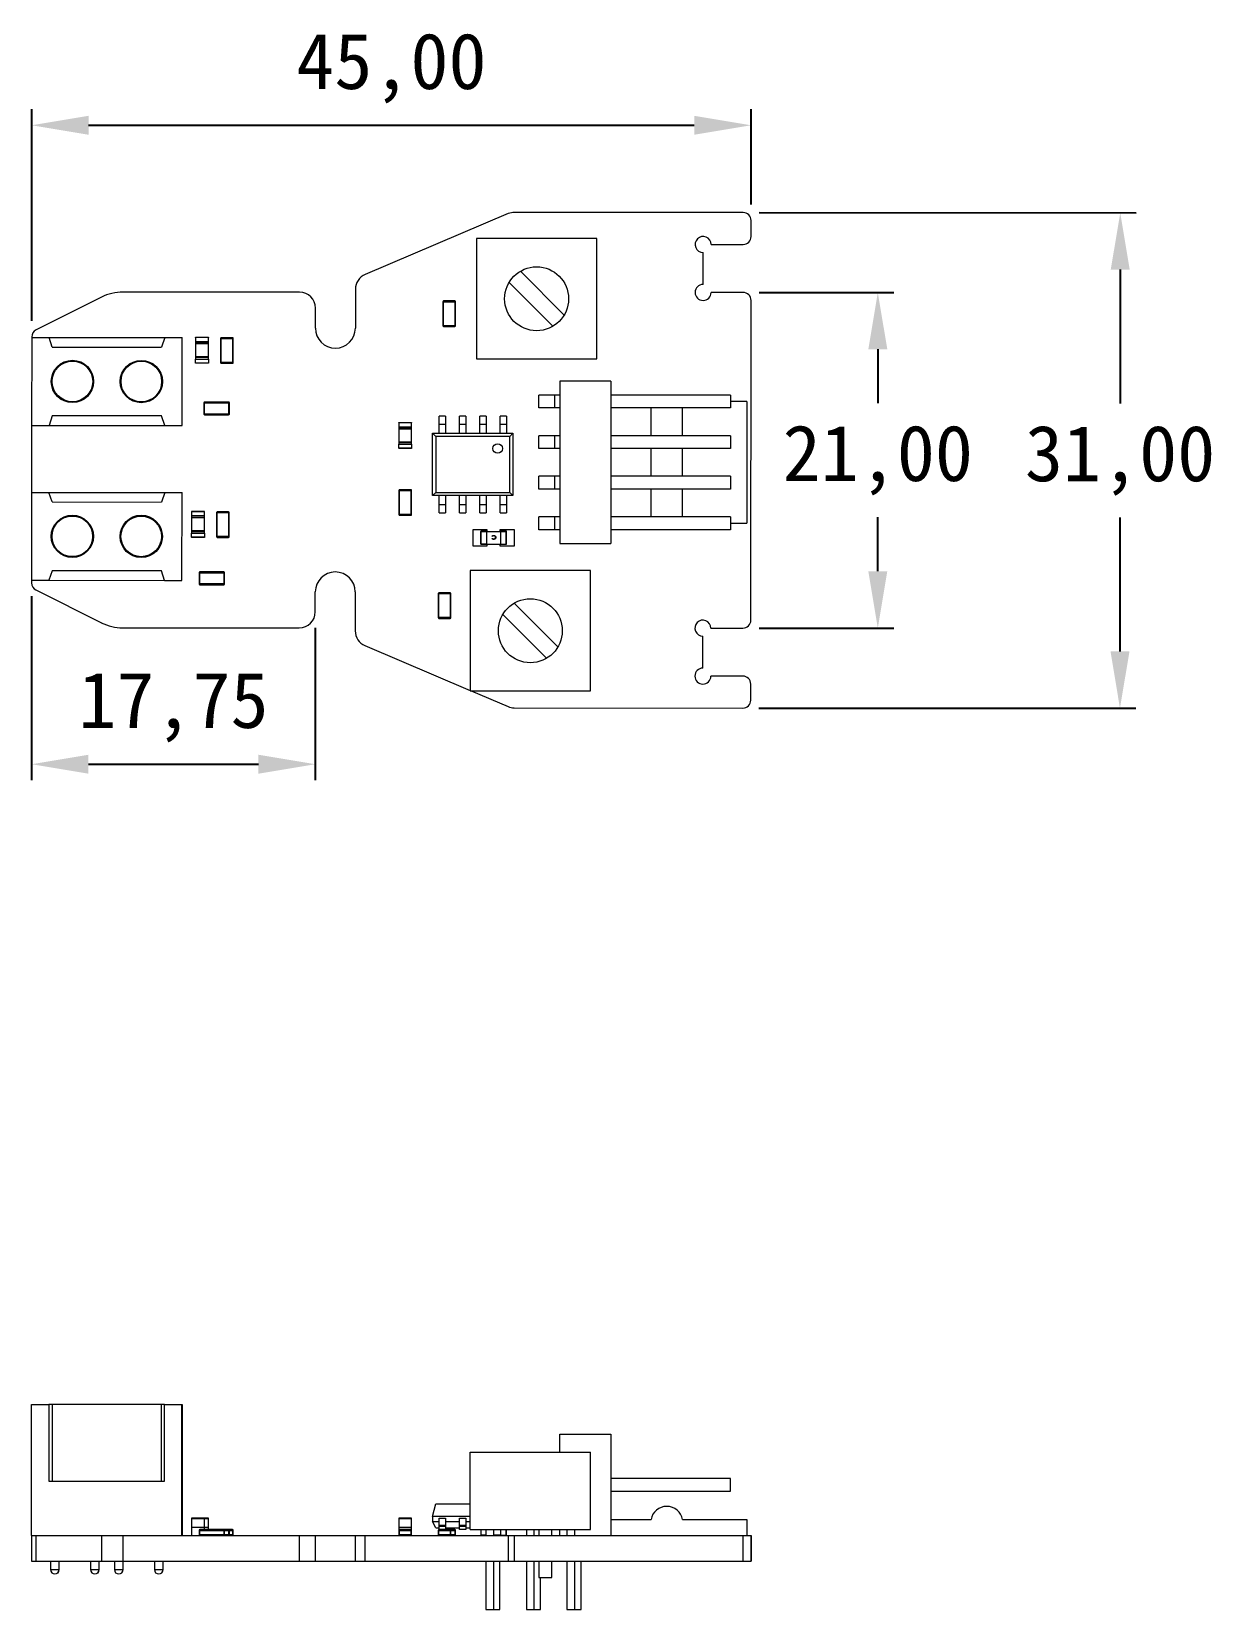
# Model space of a CAD drawing. Header units: millimetres. Extents: x 279 to 400, y 90 to 189.
# Drawn here: x 279 to 353.1, y 89.9 to 188.6 of the extents above; entities that cross this region are included whole.
import ezdxf

# ---------------------------------------------------------------- set-up
doc = ezdxf.new("R2010")
doc.units = ezdxf.units.MM
doc.header["$PDSIZE"] = -1
doc.dimstyles.new('ISO-25', dxfattribs={"dimtxt": 2.5, "dimasz": 2.5, "dimexe": 1.25, "dimexo": 0.625, "dimtad": 1, "dimtxsty": 'Standard', "dimcen": 2.5, "dimadec": 0, "dimazin": 0, "dimtfac": 1, "dimtmove": 0, "dimatfit": 3, "dimfxl": 1, "dimarcsym": 0})

# ---------------------------------------------------------------- blocks, each defined once
blk = doc.blocks.new('*D3')
at = {"color": 0, "lineweight": -2, "transparency": 16777216}
for p, q in [((279.016, 170.532), (279.016, 183.772)), ((324.02, 177.814), (324.02, 183.772)), ((282.572, 182.772), (320.464, 182.772))]:
    blk.add_line(p, q, dxfattribs=at)
at = {"color": 0, "transparency": 16777216}
for points in [[(282.572, 183.365), (282.572, 182.18), (279.016, 182.772)], [(320.464, 183.365), (320.464, 182.18), (324.02, 182.772)]]:
    blk.add_solid(points, dxfattribs=at)
at = {"layer": 'Defpoints', "color": 0, "transparency": 16777216}
for p in [(324.02, 182.772), (324.02, 176.814), (279.016, 169.532)]:
    blk.add_point(p, dxfattribs=at)
at = {"color": 0, "transparency": 16777216, "insert": (301.518, 186.338), "char_height": 3.5, "attachment_point": 5}
blk.add_mtext('45,00', dxfattribs=at)
blk = doc.blocks.new('*D4')
at = {"color": 0, "lineweight": -2, "transparency": 16777216}
for p, q in [((324.521, 177.314), (348.116, 177.299)), ((347.114, 173.744), (347.109, 165.366)), ((347.1, 149.856), (347.105, 158.234)), ((324.502, 146.314), (348.097, 146.299))]:
    blk.add_line(p, q, dxfattribs=at)
at = {"color": 0, "transparency": 16777216}
for points in [[(346.521, 173.744), (347.707, 173.744), (347.116, 177.3)], [(346.507, 149.856), (347.692, 149.856), (347.097, 146.3)]]:
    blk.add_solid(points, dxfattribs=at)
at = {"layer": 'Defpoints', "color": 0, "transparency": 16777216}
for p in [(323.521, 177.314), (323.502, 146.314), (347.097, 146.3)]:
    blk.add_point(p, dxfattribs=at)
at = {"color": 0, "transparency": 16777216, "insert": (347.107, 161.8), "char_height": 3.5, "attachment_point": 5}
blk.add_mtext('31,00', dxfattribs=at)
blk = doc.blocks.new('*D5')
at = {"color": 0, "lineweight": -2, "transparency": 16777216}
for p, q in [((324.518, 172.314), (332.949, 172.314)), ((331.949, 168.758), (331.949, 165.38)), ((331.949, 154.87), (331.949, 158.249)), ((324.518, 151.314), (332.949, 151.314))]:
    blk.add_line(p, q, dxfattribs=at)
at = {"color": 0, "transparency": 16777216}
for points in [[(331.356, 168.758), (332.542, 168.758), (331.949, 172.314)], [(331.356, 154.87), (332.542, 154.87), (331.949, 151.314)]]:
    blk.add_solid(points, dxfattribs=at)
at = {"layer": 'Defpoints', "color": 0, "transparency": 16777216}
for p in [(323.518, 172.314), (323.518, 151.314), (331.949, 151.314)]:
    blk.add_point(p, dxfattribs=at)
at = {"color": 0, "transparency": 16777216, "insert": (331.949, 161.814), "char_height": 3.5, "attachment_point": 5}
blk.add_mtext('21,00', dxfattribs=at)
blk = doc.blocks.new('*D6')
at = {"color": 0, "lineweight": -2, "transparency": 16777216}
for p, q in [((279.007, 153.308), (279.007, 141.802)), ((296.756, 151.33), (296.756, 141.802)), ((282.563, 142.802), (293.2, 142.802))]:
    blk.add_line(p, q, dxfattribs=at)
at = {"color": 0, "transparency": 16777216}
for points in [[(282.563, 143.394), (282.563, 142.209), (279.007, 142.802)], [(293.2, 143.394), (293.2, 142.209), (296.756, 142.802)]]:
    blk.add_solid(points, dxfattribs=at)
at = {"layer": 'Defpoints', "color": 0, "transparency": 16777216}
for p in [(279.007, 154.308), (296.756, 152.33), (296.756, 142.802)]:
    blk.add_point(p, dxfattribs=at)
at = {"color": 0, "transparency": 16777216, "insert": (287.881, 146.367), "char_height": 3.5, "attachment_point": 5}
blk.add_mtext('17,75', dxfattribs=at)

msp = doc.modelspace()

# ---------------------------------------------------------------- linework, layer by layer
at = {"color": 7, "linetype": 'Continuous', "lineweight": 15}
for p, q in [((308.833, 177.243), (299.877, 173.439)), ((323.521, 177.314), (309.225, 177.323)), ((324.02, 175.814), (324.02, 176.814)), ((314.366, 175.683), (306.836, 175.683)), ((306.836, 175.683), (306.836, 168.153)), ((314.366, 168.153), (314.366, 175.683)), ((321.018, 172.816), (321.019, 174.816)), ((321.519, 175.316), (323.519, 175.314)), ((308.878, 172.933), (311.617, 170.195)), ((312.324, 170.902), (309.585, 173.64)), ((283.384, 172.022), (279.293, 169.979)), ((295.768, 172.331), (284.726, 172.338)), ((299.268, 172.519), (299.266, 170.079)), ((305.487, 171.784), (304.787, 171.784)), ((304.787, 171.784), (304.787, 171.734)), ((305.487, 171.734), (305.487, 171.784)), ((323.518, 172.314), (321.518, 172.316)), ((324.005, 151.814), (324.017, 171.814)), ((296.766, 170.08), (296.767, 171.33)), ((304.787, 171.734), (304.737, 171.734)), ((304.737, 171.734), (304.737, 170.234)), ((304.787, 171.734), (305.487, 171.734)), ((304.787, 170.234), (304.787, 171.734)), ((305.487, 171.734), (305.487, 170.234)), ((305.537, 171.734), (305.487, 171.734)), ((305.537, 170.234), (305.537, 171.734)), ((304.737, 170.234), (304.787, 170.234)), ((305.487, 170.234), (304.787, 170.234)), ((304.787, 170.234), (304.787, 170.184)), ((304.787, 170.184), (305.487, 170.184)), ((305.487, 170.184), (305.487, 170.234)), ((305.487, 170.234), (305.537, 170.234)), ((279.016, 169.496), (279.013, 163.996)), ((279.016, 169.532), (279.016, 169.496)), ((279.016, 169.496), (280.101, 169.496)), ((280.301, 168.895), (280.101, 169.496)), ((280.101, 169.496), (287.341, 169.491)), ((280.301, 168.895), (287.141, 168.891)), ((287.341, 169.491), (287.141, 168.891)), ((287.341, 169.491), (288.426, 169.491)), ((288.423, 163.991), (288.426, 169.491)), ((289.267, 169.509), (290.067, 169.509)), ((289.267, 169.499), (289.267, 169.509)), ((290.067, 169.499), (289.267, 169.499)), ((289.267, 169.499), (289.267, 169.248)), ((289.267, 169.248), (290.067, 169.248)), ((289.267, 169.248), (289.267, 169.155)), ((289.267, 169.155), (290.067, 169.155)), ((289.267, 169.155), (289.267, 169.105)), ((290.067, 169.105), (289.267, 169.105)), ((289.267, 169.105), (289.267, 168.293)), ((290.067, 169.509), (290.067, 169.499)), ((290.067, 169.248), (290.067, 169.499)), ((290.067, 169.155), (290.067, 169.248)), ((290.067, 169.105), (290.067, 169.155)), ((290.067, 168.293), (290.067, 169.105)), ((290.879, 169.435), (290.829, 169.435)), ((290.829, 169.435), (290.829, 167.935)), ((291.579, 169.485), (290.879, 169.485)), ((290.879, 169.485), (290.879, 169.435)), ((290.879, 169.435), (291.579, 169.435)), ((290.879, 167.935), (290.879, 169.435)), ((291.579, 169.435), (291.579, 169.485)), ((291.579, 169.435), (291.579, 167.935)), ((291.629, 169.435), (291.579, 169.435)), ((291.629, 167.935), (291.629, 169.435)), ((290.067, 168.293), (289.267, 168.293)), ((289.267, 168.293), (289.267, 168.243)), ((290.067, 168.243), (289.267, 168.243)), ((289.267, 168.243), (289.267, 168.15)), ((289.267, 167.899), (289.267, 168.15)), ((289.267, 168.15), (290.067, 168.15)), ((290.067, 167.899), (289.267, 167.899)), ((289.267, 167.899), (289.267, 167.889)), ((290.067, 167.889), (289.267, 167.889)), ((290.067, 168.243), (290.067, 168.293)), ((290.067, 168.15), (290.067, 168.243)), ((290.067, 168.15), (290.067, 167.899)), ((290.067, 167.899), (290.067, 167.889)), ((290.829, 167.935), (290.879, 167.935)), ((291.579, 167.935), (290.879, 167.935)), ((290.879, 167.935), (290.879, 167.885)), ((290.879, 167.885), (291.579, 167.885)), ((291.579, 167.885), (291.579, 167.935)), ((291.579, 167.935), (291.629, 167.935)), ((306.836, 168.153), (314.366, 168.153)), ((310.746, 165.091), (310.746, 165.891)), ((311.746, 165.891), (310.746, 165.891)), ((311.746, 165.091), (311.746, 165.891)), ((312.066, 165.891), (311.746, 165.891)), ((315.236, 166.761), (312.066, 166.761)), ((312.066, 166.761), (312.066, 156.601)), ((315.236, 166.761), (315.236, 156.601)), ((322.726, 165.891), (315.236, 165.891)), ((322.726, 165.891), (322.726, 165.091)), ((289.785, 165.409), (289.785, 164.709)), ((289.835, 165.409), (289.785, 165.409)), ((289.835, 165.459), (289.835, 165.409)), ((291.335, 165.459), (289.835, 165.459)), ((289.835, 164.709), (289.835, 165.409)), ((289.835, 165.409), (291.335, 165.409)), ((291.335, 165.409), (291.335, 165.459)), ((291.335, 165.409), (291.335, 164.709)), ((291.385, 165.409), (291.335, 165.409)), ((291.385, 164.709), (291.385, 165.409)), ((311.746, 165.091), (310.746, 165.091)), ((312.066, 165.091), (311.746, 165.091)), ((322.726, 165.091), (315.236, 165.091)), ((317.76, 163.351), (317.76, 165.091)), ((319.731, 163.351), (319.731, 165.091)), ((323.746, 165.491), (322.726, 165.491)), ((323.746, 165.491), (323.746, 157.871)), ((279.013, 163.996), (279.01, 159.808)), ((279.013, 163.996), (280.098, 163.996)), ((280.298, 164.595), (280.098, 163.996)), ((280.098, 163.996), (287.338, 163.991)), ((287.138, 164.591), (280.298, 164.595)), ((287.338, 163.991), (287.138, 164.591)), ((287.338, 163.991), (288.423, 163.991)), ((289.785, 164.709), (289.835, 164.709)), ((291.335, 164.709), (289.835, 164.709)), ((289.835, 164.709), (289.835, 164.659)), ((289.835, 164.659), (291.335, 164.659)), ((291.335, 164.659), (291.335, 164.709)), ((291.335, 164.709), (291.385, 164.709)), ((301.981, 164.164), (301.981, 164.174)), ((301.981, 164.174), (302.781, 164.174)), ((302.781, 164.164), (301.981, 164.164)), ((301.981, 164.164), (301.981, 163.913)), ((301.981, 163.913), (302.781, 163.913)), ((301.981, 163.913), (301.981, 163.819)), ((302.781, 164.174), (302.781, 164.164)), ((302.781, 163.913), (302.781, 164.164)), ((302.781, 163.819), (302.781, 163.913)), ((304.903, 164.574), (304.503, 164.574)), ((304.503, 164.074), (304.503, 164.574)), ((304.503, 164.074), (304.903, 164.074)), ((304.903, 164.574), (304.903, 164.074)), ((306.173, 164.574), (305.773, 164.574)), ((305.773, 164.074), (305.773, 164.574)), ((305.773, 164.074), (306.173, 164.074)), ((306.173, 164.574), (306.173, 164.074)), ((307.443, 164.574), (307.043, 164.574)), ((307.043, 164.074), (307.043, 164.574)), ((307.043, 164.074), (307.443, 164.074)), ((307.443, 164.574), (307.443, 164.074)), ((308.713, 164.574), (308.313, 164.574)), ((308.313, 164.074), (308.313, 164.574)), ((308.313, 164.074), (308.713, 164.074)), ((308.713, 164.574), (308.713, 164.074)), ((301.981, 163.819), (302.781, 163.819)), ((301.981, 163.819), (301.981, 163.77)), ((302.781, 163.77), (301.981, 163.77)), ((301.981, 163.77), (301.981, 162.957)), ((302.781, 162.957), (301.981, 162.957)), ((301.981, 162.957), (301.981, 162.908)), ((302.781, 162.908), (301.981, 162.908)), ((301.981, 162.908), (301.981, 162.815)), ((302.781, 163.77), (302.781, 163.819)), ((302.781, 162.957), (302.781, 163.77)), ((302.781, 162.908), (302.781, 162.957)), ((302.781, 162.815), (302.781, 162.908)), ((304.298, 163.303), (304.098, 163.503)), ((304.098, 163.503), (309.118, 163.503)), ((304.098, 159.603), (304.098, 163.503)), ((308.918, 163.303), (304.298, 163.303)), ((304.298, 163.303), (304.298, 159.803)), ((309.118, 163.503), (308.918, 163.303)), ((308.918, 159.803), (308.918, 163.303)), ((309.118, 163.503), (309.118, 159.603)), ((310.746, 162.551), (310.746, 163.351)), ((311.746, 163.351), (310.746, 163.351)), ((311.746, 162.551), (311.746, 163.351)), ((312.066, 163.351), (311.746, 163.351)), ((322.726, 163.351), (315.236, 163.351)), ((322.726, 163.351), (322.726, 162.551)), ((301.981, 162.564), (301.981, 162.815)), ((301.981, 162.815), (302.781, 162.815)), ((302.781, 162.564), (301.981, 162.564)), ((301.981, 162.564), (301.981, 162.554)), ((302.781, 162.554), (301.981, 162.554)), ((302.781, 162.815), (302.781, 162.564)), ((302.781, 162.564), (302.781, 162.554)), ((311.746, 162.551), (310.746, 162.551)), ((312.066, 162.551), (311.746, 162.551)), ((322.726, 162.551), (315.236, 162.551)), ((317.76, 160.811), (317.76, 162.551)), ((319.731, 160.811), (319.731, 162.551)), ((302.031, 159.923), (301.981, 159.923)), ((301.981, 159.923), (301.981, 158.423)), ((302.031, 159.973), (302.031, 159.923)), ((302.731, 159.973), (302.031, 159.973)), ((302.031, 158.423), (302.031, 159.923)), ((302.031, 159.923), (302.731, 159.923)), ((302.731, 159.923), (302.731, 159.973)), ((302.731, 159.923), (302.731, 158.423)), ((302.781, 159.923), (302.731, 159.923)), ((302.781, 158.423), (302.781, 159.923)), ((310.746, 160.011), (310.746, 160.811)), ((311.746, 160.811), (310.746, 160.811)), ((311.746, 160.011), (310.746, 160.011)), ((311.746, 160.011), (311.746, 160.811)), ((312.066, 160.811), (311.746, 160.811)), ((312.066, 160.011), (311.746, 160.011)), ((322.726, 160.811), (315.236, 160.811)), ((322.726, 160.011), (315.236, 160.011)), ((317.76, 158.271), (317.76, 160.011)), ((319.731, 158.271), (319.731, 160.011)), ((322.726, 160.811), (322.726, 160.011)), ((279.01, 159.808), (279.007, 154.308)), ((279.01, 159.808), (280.095, 159.807)), ((280.295, 159.207), (280.095, 159.807)), ((280.095, 159.807), (287.335, 159.803)), ((280.295, 159.207), (287.135, 159.203)), ((287.335, 159.803), (287.135, 159.203)), ((287.335, 159.803), (288.42, 159.802)), ((288.417, 154.302), (288.42, 159.802)), ((304.098, 159.603), (304.298, 159.803)), ((309.118, 159.603), (304.098, 159.603)), ((304.298, 159.803), (308.918, 159.803)), ((304.903, 159.032), (304.503, 159.032)), ((304.503, 158.532), (304.503, 159.032)), ((304.903, 159.032), (304.903, 158.532)), ((306.173, 159.032), (305.773, 159.032)), ((305.773, 158.532), (305.773, 159.032)), ((306.173, 159.032), (306.173, 158.532)), ((307.443, 159.032), (307.043, 159.032)), ((307.043, 158.532), (307.043, 159.032)), ((307.443, 159.032), (307.443, 158.532)), ((308.713, 159.032), (308.313, 159.032)), ((308.313, 158.532), (308.313, 159.032)), ((308.713, 159.032), (308.713, 158.532)), ((308.918, 159.803), (309.118, 159.603)), ((289.016, 158.603), (289.016, 158.613)), ((289.016, 158.613), (289.816, 158.613)), ((289.816, 158.603), (289.016, 158.603)), ((289.016, 158.603), (289.016, 158.352)), ((289.016, 158.352), (289.816, 158.352)), ((289.016, 158.352), (289.016, 158.259)), ((289.016, 158.259), (289.816, 158.259)), ((289.016, 158.259), (289.016, 158.21)), ((289.816, 158.21), (289.016, 158.21)), ((289.016, 158.21), (289.016, 157.397)), ((289.816, 158.613), (289.816, 158.603)), ((289.816, 158.352), (289.816, 158.603)), ((289.816, 158.259), (289.816, 158.352)), ((289.816, 158.21), (289.816, 158.259)), ((289.816, 157.397), (289.816, 158.21)), ((290.628, 158.539), (290.578, 158.539)), ((290.578, 158.539), (290.578, 157.039)), ((291.328, 158.589), (290.628, 158.589)), ((290.628, 158.589), (290.628, 158.539)), ((290.628, 158.539), (291.328, 158.539)), ((290.628, 157.039), (290.628, 158.539)), ((291.328, 158.539), (291.328, 158.589)), ((291.328, 158.539), (291.328, 157.039)), ((291.378, 158.539), (291.328, 158.539)), ((291.378, 157.039), (291.378, 158.539)), ((301.981, 158.423), (302.031, 158.423)), ((302.031, 158.423), (302.031, 158.373)), ((302.731, 158.423), (302.031, 158.423)), ((302.031, 158.373), (302.731, 158.373)), ((302.731, 158.373), (302.731, 158.423)), ((302.731, 158.423), (302.781, 158.423)), ((304.503, 158.532), (304.903, 158.532)), ((305.773, 158.532), (306.173, 158.532)), ((307.043, 158.532), (307.443, 158.532)), ((308.313, 158.532), (308.713, 158.532)), ((310.746, 157.471), (310.746, 158.271)), ((311.746, 158.271), (310.746, 158.271)), ((311.746, 157.471), (311.746, 158.271)), ((312.066, 158.271), (311.746, 158.271)), ((322.726, 158.271), (315.236, 158.271)), ((322.726, 158.271), (322.726, 157.471)), ((289.816, 157.397), (289.016, 157.397)), ((289.016, 157.397), (289.016, 157.348)), ((289.816, 157.348), (289.016, 157.348)), ((289.016, 157.348), (289.016, 157.255)), ((289.016, 157.255), (289.816, 157.255)), ((289.016, 157.003), (289.016, 157.255)), ((289.816, 157.003), (289.016, 157.003)), ((289.016, 157.003), (289.016, 156.993)), ((289.816, 156.993), (289.016, 156.993)), ((289.816, 157.348), (289.816, 157.397)), ((289.816, 157.255), (289.816, 157.348)), ((289.816, 157.255), (289.816, 157.003)), ((289.816, 157.003), (289.816, 156.993)), ((290.578, 157.039), (290.628, 157.039)), ((291.328, 157.039), (290.628, 157.039)), ((290.628, 157.039), (290.628, 156.989)), ((290.628, 156.989), (291.328, 156.989)), ((291.328, 156.989), (291.328, 157.039)), ((291.328, 157.039), (291.378, 157.039)), ((306.612, 157.471), (306.612, 156.471)), ((307.512, 157.471), (306.612, 157.471)), ((307.112, 157.366), (307.112, 156.576)), ((307.122, 157.366), (307.112, 157.366)), ((307.462, 157.376), (307.122, 157.376)), ((307.122, 157.376), (307.122, 157.366)), ((307.122, 157.366), (307.462, 157.366)), ((307.122, 156.576), (307.122, 157.366)), ((307.462, 157.376), (307.462, 157.366)), ((307.462, 157.366), (307.462, 156.576)), ((307.462, 157.366), (308.362, 157.366)), ((307.512, 157.366), (307.512, 157.471)), ((307.833, 157.054), (307.814, 157.068)), ((309.212, 157.471), (308.312, 157.471)), ((308.312, 157.471), (308.312, 157.366)), ((308.362, 157.366), (308.362, 157.376)), ((308.702, 157.376), (308.362, 157.376)), ((308.362, 157.366), (308.702, 157.366)), ((308.362, 156.576), (308.362, 157.366)), ((308.702, 157.366), (308.702, 157.376)), ((308.702, 156.576), (308.702, 157.366)), ((308.702, 157.366), (308.712, 157.366)), ((308.712, 156.576), (308.712, 157.366)), ((309.212, 156.471), (309.212, 157.471)), ((311.746, 157.471), (310.746, 157.471)), ((312.066, 157.471), (311.746, 157.471)), ((322.726, 157.471), (315.236, 157.471)), ((322.726, 157.871), (323.746, 157.871)), ((306.612, 156.471), (307.512, 156.471)), ((307.122, 156.576), (307.112, 156.576)), ((307.462, 156.576), (307.122, 156.576)), ((307.122, 156.576), (307.122, 156.566)), ((307.122, 156.566), (307.462, 156.566)), ((307.462, 156.576), (307.462, 156.566)), ((307.462, 156.576), (308.362, 156.576)), ((307.512, 156.471), (307.512, 156.576)), ((307.814, 156.917), (307.833, 156.931)), ((308.312, 156.576), (308.312, 156.471)), ((308.312, 156.471), (309.212, 156.471)), ((308.362, 156.576), (308.702, 156.576)), ((308.362, 156.566), (308.362, 156.576)), ((308.362, 156.566), (308.702, 156.566)), ((308.702, 156.576), (308.712, 156.576)), ((308.702, 156.566), (308.702, 156.576)), ((312.066, 156.601), (315.236, 156.601)), ((279.007, 154.308), (279.007, 154.15)), ((279.007, 154.308), (280.092, 154.307)), ((280.292, 154.907), (280.092, 154.307)), ((280.092, 154.307), (287.332, 154.303)), ((287.132, 154.903), (280.292, 154.907)), ((287.332, 154.303), (287.132, 154.903)), ((287.332, 154.303), (288.417, 154.302)), ((289.484, 154.779), (289.484, 154.079)), ((289.534, 154.779), (289.484, 154.779)), ((289.484, 154.079), (289.534, 154.079)), ((289.534, 154.829), (289.534, 154.779)), ((291.034, 154.829), (289.534, 154.829)), ((289.534, 154.079), (289.534, 154.779)), ((289.534, 154.779), (291.034, 154.779)), ((289.534, 154.079), (289.534, 154.029)), ((291.034, 154.079), (289.534, 154.079)), ((289.534, 154.029), (291.034, 154.029)), ((291.034, 154.779), (291.034, 154.829)), ((291.034, 154.779), (291.034, 154.079)), ((291.084, 154.779), (291.034, 154.779)), ((291.034, 154.079), (291.084, 154.079)), ((291.034, 154.029), (291.034, 154.079)), ((291.084, 154.079), (291.084, 154.779)), ((313.975, 154.916), (306.445, 154.916)), ((306.445, 154.916), (306.445, 147.386)), ((313.975, 147.386), (313.975, 154.916)), ((279.283, 153.703), (283.372, 151.655)), ((296.756, 152.33), (296.756, 153.58)), ((299.256, 153.579), (299.255, 151.139)), ((304.495, 153.471), (304.445, 153.471)), ((304.445, 153.471), (304.445, 151.971)), ((304.495, 153.521), (304.495, 153.471)), ((305.195, 153.521), (304.495, 153.521)), ((304.495, 151.971), (304.495, 153.471)), ((304.495, 153.471), (305.195, 153.471)), ((305.195, 153.471), (305.195, 153.521)), ((305.195, 153.471), (305.195, 151.971)), ((305.245, 153.471), (305.195, 153.471)), ((305.245, 151.971), (305.245, 153.471)), ((308.487, 152.166), (311.226, 149.428)), ((311.933, 150.135), (309.194, 152.873)), ((284.713, 151.338), (295.755, 151.331)), ((304.445, 151.971), (304.495, 151.971)), ((304.495, 151.971), (304.495, 151.921)), ((305.195, 151.971), (304.495, 151.971)), ((304.495, 151.921), (305.195, 151.921)), ((305.195, 151.921), (305.195, 151.971)), ((305.195, 151.971), (305.245, 151.971)), ((321.505, 151.316), (323.505, 151.314)), ((299.863, 150.219), (306.445, 147.413)), ((321.003, 148.816), (321.005, 150.816)), ((323.503, 148.314), (321.503, 148.316)), ((306.445, 147.386), (313.975, 147.386)), ((306.509, 147.386), (308.814, 146.403)), ((324.002, 146.814), (324.003, 147.814)), ((309.206, 146.323), (323.502, 146.314)), ((279.007, 94.545), (279.007, 102.755)), ((279.007, 102.755), (280.092, 102.755)), ((280.092, 102.755), (280.092, 97.955)), ((280.292, 102.755), (280.092, 102.755)), ((280.292, 102.755), (280.292, 97.955)), ((287.132, 102.755), (280.292, 102.755)), ((287.132, 97.955), (287.132, 102.755)), ((287.332, 102.755), (287.132, 102.755)), ((287.332, 97.955), (287.332, 102.755)), ((287.332, 102.755), (288.417, 102.755)), ((288.417, 94.545), (288.417, 102.755)), ((288.417, 102.755), (288.42, 102.755)), ((288.42, 102.755), (288.423, 102.755)), ((288.42, 102.755), (288.42, 94.545)), ((288.423, 94.545), (288.423, 102.755)), ((288.423, 102.755), (288.426, 102.755)), ((288.426, 102.755), (288.426, 94.545)), ((312.066, 100.895), (315.236, 100.895)), ((312.066, 99.757), (312.066, 100.895)), ((315.236, 100.895), (315.236, 94.545)), ((306.445, 94.927), (306.445, 99.757)), ((306.445, 99.757), (313.975, 99.757)), ((313.975, 94.927), (313.975, 99.757)), ((280.092, 97.955), (287.332, 97.955)), ((322.726, 98.125), (315.236, 98.125)), ((322.726, 97.325), (322.726, 98.125)), ((315.236, 97.325), (322.726, 97.325)), ((304.098, 95.731), (304.298, 96.531)), ((304.298, 96.531), (306.445, 96.531)), ((289.816, 95.645), (289.016, 95.645)), ((289.016, 95.645), (289.016, 95.603)), ((289.816, 95.603), (289.016, 95.603)), ((289.016, 95.603), (289.016, 95.055)), ((289.816, 95.055), (289.016, 95.055)), ((289.016, 95.055), (289.016, 94.545)), ((289.484, 94.875), (289.484, 94.595)), ((289.484, 94.875), (289.534, 94.875)), ((289.534, 94.925), (289.534, 94.875)), ((291.034, 94.925), (289.534, 94.925)), ((289.534, 94.595), (289.534, 94.875)), ((289.534, 94.875), (291.034, 94.875)), ((290.067, 95.645), (289.816, 95.645)), ((289.816, 95.603), (289.816, 95.645)), ((289.816, 95.055), (289.816, 95.603)), ((290.067, 95.055), (289.816, 95.055)), ((289.816, 94.925), (289.816, 95.055)), ((290.067, 95.603), (290.067, 95.645)), ((290.067, 95.055), (290.067, 95.603)), ((290.067, 94.925), (290.067, 95.055)), ((291.034, 94.875), (291.034, 94.925)), ((291.328, 94.925), (291.034, 94.925)), ((291.034, 94.875), (291.034, 94.595)), ((291.034, 94.875), (291.084, 94.875)), ((291.084, 94.595), (291.084, 94.875)), ((291.335, 94.925), (291.328, 94.925)), ((291.328, 94.875), (291.328, 94.925)), ((291.328, 94.875), (291.328, 94.595)), ((291.328, 94.875), (291.378, 94.875)), ((291.579, 94.925), (291.335, 94.925)), ((291.378, 94.595), (291.378, 94.875)), ((291.385, 94.595), (291.385, 94.875)), ((291.579, 94.875), (291.579, 94.925)), ((291.579, 94.875), (291.579, 94.595)), ((291.579, 94.875), (291.629, 94.875)), ((291.629, 94.595), (291.629, 94.875)), ((302.781, 95.645), (301.981, 95.645)), ((301.981, 95.645), (301.981, 95.603)), ((302.781, 95.603), (301.981, 95.603)), ((301.981, 95.603), (301.981, 95.055)), ((302.781, 95.055), (301.981, 95.055)), ((301.981, 95.055), (301.981, 94.875)), ((301.981, 94.875), (301.981, 94.595)), ((301.981, 94.875), (302.031, 94.875)), ((302.031, 94.925), (302.031, 94.875)), ((302.731, 94.925), (302.031, 94.925)), ((302.031, 94.595), (302.031, 94.875)), ((302.031, 94.875), (302.731, 94.875)), ((302.731, 94.875), (302.731, 94.925)), ((302.731, 94.875), (302.731, 94.595)), ((302.731, 94.875), (302.781, 94.875)), ((302.781, 95.603), (302.781, 95.645)), ((302.781, 95.055), (302.781, 95.603)), ((302.781, 94.875), (302.781, 95.055)), ((302.781, 94.595), (302.781, 94.875)), ((304.098, 95.731), (304.098, 95.431)), ((306.445, 95.731), (304.098, 95.731)), ((304.298, 95.031), (304.098, 95.431)), ((304.098, 95.431), (304.503, 95.431)), ((304.298, 95.031), (304.503, 95.031)), ((304.445, 94.875), (304.445, 94.595)), ((304.445, 94.875), (304.495, 94.875)), ((304.495, 94.925), (304.495, 94.875)), ((305.195, 94.925), (304.495, 94.925)), ((304.495, 94.595), (304.495, 94.875)), ((304.495, 94.875), (305.195, 94.875)), ((304.503, 95.631), (304.903, 95.631)), ((304.503, 95.13), (304.503, 95.182)), ((304.903, 95.182), (304.503, 95.182)), ((304.503, 95.13), (304.903, 95.13)), ((304.503, 94.931), (304.503, 95.13)), ((304.903, 94.931), (304.503, 94.931)), ((304.903, 95.431), (305.773, 95.431)), ((304.903, 95.182), (304.903, 95.13)), ((304.903, 95.13), (304.903, 94.931)), ((304.903, 95.031), (305.773, 95.031)), ((305.487, 94.925), (305.195, 94.925)), ((305.195, 94.875), (305.195, 94.925)), ((305.195, 94.875), (305.195, 94.595)), ((305.195, 94.875), (305.245, 94.875)), ((305.245, 94.595), (305.245, 94.875)), ((305.487, 94.875), (305.487, 94.925)), ((305.487, 94.875), (305.487, 94.595)), ((305.487, 94.875), (305.537, 94.875)), ((305.537, 94.595), (305.537, 94.875)), ((305.773, 95.631), (306.173, 95.631)), ((306.173, 95.182), (305.773, 95.182)), ((305.773, 95.13), (305.773, 95.182)), ((305.773, 95.13), (306.173, 95.13)), ((305.773, 94.931), (305.773, 95.13)), ((306.173, 94.931), (305.773, 94.931)), ((306.173, 95.431), (306.445, 95.431)), ((306.173, 95.182), (306.173, 95.13)), ((306.173, 95.13), (306.173, 94.931)), ((306.173, 95.031), (306.445, 95.031)), ((306.445, 94.927), (313.975, 94.927)), ((307.112, 94.927), (307.112, 94.565)), ((307.42, 94.927), (307.42, 94.545)), ((307.92, 94.545), (307.92, 94.927)), ((308.362, 94.565), (308.362, 94.927)), ((308.712, 94.565), (308.712, 94.927)), ((309.96, 94.927), (309.96, 94.545)), ((310.46, 94.545), (310.46, 94.927)), ((310.746, 94.927), (310.746, 94.545)), ((311.546, 94.545), (311.546, 94.927)), ((312.066, 94.545), (312.066, 94.927)), ((312.5, 94.927), (312.5, 94.545)), ((313, 94.545), (313, 94.927)), ((315.236, 95.545), (317.76, 95.545)), ((319.731, 95.545), (323.746, 95.545)), ((323.746, 95.545), (323.746, 94.545)), ((279.007, 94.545), (279.007, 92.945)), ((279.007, 94.545), (279.283, 94.545)), ((279.283, 94.545), (279.283, 92.945)), ((279.283, 94.545), (283.372, 94.545)), ((283.372, 94.545), (283.372, 92.945)), ((283.372, 94.545), (284.713, 94.545)), ((284.713, 94.545), (284.713, 92.945)), ((284.713, 94.545), (295.755, 94.545)), ((289.484, 94.595), (289.534, 94.595)), ((289.534, 94.595), (289.534, 94.545)), ((291.034, 94.595), (289.534, 94.595)), ((291.034, 94.595), (291.084, 94.595)), ((291.034, 94.545), (291.034, 94.595)), ((291.328, 94.545), (291.328, 94.595)), ((291.328, 94.595), (291.378, 94.595)), ((291.579, 94.595), (291.629, 94.595)), ((291.579, 94.545), (291.579, 94.595)), ((295.755, 94.545), (295.755, 92.945)), ((295.755, 94.545), (296.756, 94.545)), ((296.756, 94.545), (296.756, 92.945)), ((296.756, 94.545), (296.756, 92.945)), ((296.756, 94.545), (296.756, 94.545)), ((296.756, 94.545), (299.255, 94.545)), ((299.255, 94.545), (299.255, 92.945)), ((299.255, 94.545), (299.863, 94.545)), ((299.863, 94.545), (299.863, 92.945)), ((299.863, 94.545), (308.814, 94.545)), ((301.981, 94.595), (301.981, 94.545)), ((301.981, 94.595), (302.031, 94.595)), ((302.031, 94.595), (302.031, 94.545)), ((302.731, 94.595), (302.031, 94.595)), ((302.731, 94.545), (302.731, 94.595)), ((302.731, 94.595), (302.781, 94.595)), ((302.781, 94.545), (302.781, 94.595)), ((304.445, 94.595), (304.495, 94.595)), ((304.495, 94.595), (304.495, 94.545)), ((305.195, 94.595), (304.495, 94.595)), ((305.195, 94.545), (305.195, 94.595)), ((305.195, 94.595), (305.245, 94.595)), ((305.487, 94.595), (305.537, 94.595)), ((305.487, 94.545), (305.487, 94.595)), ((306.612, 94.545), (306.612, 94.555)), ((306.612, 94.555), (307.42, 94.555)), ((307.122, 94.565), (307.112, 94.565)), ((307.122, 94.565), (307.122, 94.555)), ((308.362, 94.565), (307.92, 94.565)), ((308.311, 94.545), (308.311, 94.565)), ((308.312, 94.545), (308.312, 94.555)), ((308.312, 94.555), (309.212, 94.555)), ((308.362, 94.555), (308.362, 94.565)), ((308.362, 94.565), (308.702, 94.565)), ((308.702, 94.555), (308.702, 94.565)), ((308.702, 94.565), (308.712, 94.565)), ((308.814, 94.545), (308.814, 92.945)), ((308.814, 94.545), (309.206, 94.545)), ((309.206, 94.545), (309.206, 92.945)), ((309.206, 94.545), (323.502, 94.545)), ((309.212, 94.545), (309.212, 94.555)), ((323.502, 94.545), (323.502, 92.945)), ((323.502, 94.545), (324.002, 94.545)), ((324.002, 94.545), (324.002, 92.945)), ((324.002, 94.545), (324.003, 94.545)), ((324.003, 94.545), (324.003, 92.945)), ((324.003, 94.545), (324.005, 94.545)), ((324.005, 94.545), (324.005, 92.945)), ((324.005, 94.545), (324.017, 94.545)), ((324.017, 94.545), (324.017, 92.945)), ((324.017, 94.545), (324.02, 94.545)), ((324.02, 94.545), (324.02, 92.945)), ((324.02, 94.545), (324.02, 92.945)), ((324.02, 94.545), (324.02, 94.545)), ((279.007, 92.945), (279.283, 92.945)), ((279.283, 92.945), (283.372, 92.945)), ((280.188, 92.945), (280.188, 92.42)), ((280.738, 92.42), (280.738, 92.945)), ((280.744, 92.42), (280.744, 92.945)), ((282.688, 92.945), (282.688, 92.42)), ((283.238, 92.42), (283.238, 92.945)), ((283.244, 92.42), (283.244, 92.945)), ((283.372, 92.945), (284.713, 92.945)), ((284.188, 92.945), (284.188, 92.42)), ((284.713, 92.945), (295.755, 92.945)), ((284.738, 92.42), (284.738, 92.945)), ((284.744, 92.42), (284.744, 92.945)), ((286.688, 92.945), (286.688, 92.42)), ((287.238, 92.42), (287.238, 92.945)), ((287.244, 92.42), (287.244, 92.945)), ((295.755, 92.945), (296.756, 92.945)), ((296.756, 92.945), (296.756, 92.945)), ((296.756, 92.945), (299.255, 92.945)), ((299.255, 92.945), (299.863, 92.945)), ((299.863, 92.945), (308.814, 92.945)), ((307.42, 92.945), (307.42, 89.927)), ((307.92, 89.927), (307.92, 92.945)), ((308.311, 89.927), (308.311, 92.945)), ((308.814, 92.945), (309.206, 92.945)), ((309.206, 92.945), (323.502, 92.945)), ((309.96, 92.945), (309.96, 89.927)), ((310.46, 89.927), (310.46, 92.945)), ((310.746, 92.945), (310.746, 91.925)), ((311.546, 91.925), (311.546, 92.945)), ((312.5, 92.945), (312.5, 89.927)), ((313, 89.927), (313, 92.945)), ((313.391, 89.927), (313.391, 92.945)), ((323.502, 92.945), (324.002, 92.945)), ((324.002, 92.945), (324.003, 92.945)), ((324.003, 92.945), (324.005, 92.945)), ((324.005, 92.945), (324.017, 92.945)), ((324.017, 92.945), (324.02, 92.945)), ((324.02, 92.945), (324.02, 92.945)), ((310.746, 91.925), (311.546, 91.925)), ((310.851, 89.927), (310.851, 91.925)), ((307.42, 89.927), (307.92, 89.927)), ((307.92, 89.927), (308.311, 89.927)), ((309.96, 89.927), (310.46, 89.927)), ((310.46, 89.927), (310.851, 89.927)), ((312.5, 89.927), (313, 89.927)), ((313, 89.927), (313.391, 89.927))]:
    msp.add_line(p, q, dxfattribs=at)
at = {"color": 8, "linetype": 'Continuous', "lineweight": 15}
for p, q in [((290.067, 95.603), (289.816, 95.603)), ((291.084, 94.875), (291.328, 94.875)), ((291.335, 94.924), (291.335, 94.925)), ((291.378, 94.875), (291.385, 94.875)), ((291.385, 94.875), (291.579, 94.875)), ((305.245, 94.875), (305.487, 94.875)), ((307.122, 94.927), (307.122, 94.565)), ((308.702, 94.565), (308.702, 94.927)), ((291.328, 94.595), (291.084, 94.595)), ((291.335, 94.545), (291.335, 94.545)), ((291.378, 94.595), (291.385, 94.595)), ((291.579, 94.595), (291.385, 94.595)), ((305.487, 94.595), (305.245, 94.595)), ((307.42, 94.565), (307.122, 94.565)), ((280.188, 92.42), (280.738, 92.42)), ((280.738, 92.42), (280.744, 92.42)), ((282.688, 92.42), (283.238, 92.42)), ((283.238, 92.42), (283.244, 92.42)), ((284.188, 92.42), (284.738, 92.42)), ((284.738, 92.42), (284.744, 92.42)), ((286.688, 92.42), (287.238, 92.42)), ((287.238, 92.42), (287.244, 92.42))]:
    msp.add_line(p, q, dxfattribs=at)
at = {"color": 7, "linetype": 'Continuous', "lineweight": 15}
for centre, radius in [((310.601, 171.918), 2), ((281.564, 166.745), 1.325), ((281.564, 166.745), 1.27), ((285.874, 166.742), 1.325), ((285.874, 166.742), 1.27), ((308.168, 162.553), 0.3), ((281.558, 157.056), 1.325), ((281.558, 157.056), 1.27), ((285.868, 157.053), 1.325), ((285.868, 157.053), 1.27), ((310.21, 151.151), 2)]:
    msp.add_circle(centre, radius, dxfattribs=at)
for centre, radius, start, end in [((309.224, 176.323), 1, 89.96542, 113.01672), ((323.52, 176.814), 0.5, 359.96542, 89.96542), ((321.019, 175.316), 0.5, 359.96542, 269.96542), ((323.52, 175.814), 0.5, 269.96542, 359.96542), ((300.268, 172.518), 1, 113.01672, 179.96542), ((321.018, 172.316), 0.5, 89.96542, 359.96542), ((284.724, 169.338), 3, 89.96542, 116.53047), ((295.767, 171.331), 1, 359.96542, 89.96542), ((304.787, 171.734), 0.05, 90, 180), ((305.487, 171.734), 0.05, 0, 90), ((323.517, 171.814), 0.5, 359.96542, 89.96542), ((279.516, 169.532), 0.5, 116.53047, 179.96542), ((298.016, 170.08), 1.25, 179.96542, 359.96542), ((304.787, 170.234), 0.05, 180, 270), ((305.487, 170.234), 0.05, 270, 0), ((290.879, 169.435), 0.05, 90, 180), ((291.579, 169.435), 0.05, 0, 90), ((290.879, 167.935), 0.05, 180, 270), ((291.579, 167.935), 0.05, 270, 0), ((289.835, 165.409), 0.05, 90, 180), ((291.335, 165.409), 0.05, 0, 90), ((289.835, 164.709), 0.05, 180, 270), ((291.335, 164.709), 0.05, 270, 0), ((302.031, 159.923), 0.05, 90, 180), ((302.731, 159.923), 0.05, 0, 90), ((290.628, 158.539), 0.05, 90, 180), ((291.328, 158.539), 0.05, 0, 90), ((302.031, 158.423), 0.05, 180, 270), ((302.731, 158.423), 0.05, 270, 0), ((290.628, 157.039), 0.05, 180, 270), ((291.328, 157.039), 0.05, 270, 0), ((307.122, 157.366), 0.01, 90, 180), ((308.702, 157.366), 0.01, 0, 90), ((307.122, 156.576), 0.01, 180, 270), ((308.702, 156.576), 0.01, 270, 0), ((279.507, 154.15), 0.5, 179.96542, 243.40037), ((289.534, 154.779), 0.05, 90, 180), ((289.534, 154.079), 0.05, 180, 270), ((291.034, 154.779), 0.05, 0, 90), ((291.034, 154.079), 0.05, 270, 0), ((298.006, 153.58), 1.25, 359.96542, 179.96542), ((304.495, 153.471), 0.05, 90, 180), ((305.195, 153.471), 0.05, 0, 90), ((295.756, 152.331), 1, 269.96542, 359.96542), ((284.715, 154.338), 3, 243.40037, 269.96542), ((300.255, 151.139), 1, 179.96542, 246.91412), ((304.495, 151.971), 0.05, 180, 270), ((305.195, 151.971), 0.05, 270, 0), ((321.005, 151.316), 0.5, 359.96542, 269.96542), ((323.505, 151.814), 0.5, 269.96542, 359.96542), ((321.003, 148.316), 0.5, 89.96542, 359.96542), ((323.503, 147.814), 0.5, 359.96542, 89.96542), ((309.206, 147.323), 1, 246.91412, 269.96542), ((323.502, 146.814), 0.5, 269.96542, 359.96542), ((318.746, 95.375), 1, 9.78782, 170.21218), ((289.534, 94.875), 0.05, 90, 180), ((291.034, 94.875), 0.05, 0, 90), ((291.328, 94.875), 0.05, 0, 90), ((291.335, 94.875), 0.05, 0, 90), ((291.579, 94.875), 0.05, 0, 90), ((302.031, 94.875), 0.05, 90, 180), ((302.731, 94.875), 0.05, 0, 90), ((304.495, 94.875), 0.05, 90, 180), ((305.195, 94.875), 0.05, 0, 90), ((305.487, 94.875), 0.05, 0, 90), ((289.534, 94.595), 0.05, 180, 270), ((291.034, 94.595), 0.05, 270, 0), ((291.328, 94.595), 0.05, 270, 0), ((291.335, 94.595), 0.05, 270, 0), ((291.579, 94.595), 0.05, 270, 0), ((302.031, 94.595), 0.05, 180, 270), ((302.731, 94.595), 0.05, 270, 0), ((304.495, 94.595), 0.05, 180, 270), ((305.195, 94.595), 0.05, 270, 0), ((305.487, 94.595), 0.05, 270, 0), ((307.122, 94.565), 0.01, 180, 270), ((308.702, 94.565), 0.01, 270, 0), ((280.463, 92.42), 0.275, 180, 270), ((280.463, 92.42), 0.275, 270, 0), ((280.469, 92.42), 0.275, 270, 0), ((282.963, 92.42), 0.275, 180, 270), ((282.963, 92.42), 0.275, 270, 0), ((282.969, 92.42), 0.275, 270, 0), ((284.463, 92.42), 0.275, 180, 270), ((284.463, 92.42), 0.275, 270, 0), ((284.469, 92.42), 0.275, 270, 0), ((286.963, 92.42), 0.275, 180, 270), ((286.963, 92.42), 0.275, 270, 0), ((286.969, 92.42), 0.275, 270, 0)]:
    msp.add_arc(centre, radius, start, end, dxfattribs=at)
for points, knots in [([(304.503, 163.503), (304.503, 163.547), (304.503, 163.636), (304.503, 163.779), (304.503, 163.883), (304.503, 163.961), (304.503, 164.006), (304.503, 164.038), (304.503, 164.058), (304.503, 164.072), (304.503, 164.074)], [0, 0, 0, 0, 0.175366, 0.351122, 0.641198, 0.802356, 0.889526, 0.941209, 0.993216, 1, 1, 1, 1]), ([(304.903, 164.074), (304.903, 164.073), (304.903, 164.07), (304.903, 164.06), (304.903, 164.022), (304.903, 163.949), (304.903, 163.852), (304.903, 163.716), (304.903, 163.595), (304.903, 163.526), (304.903, 163.503)], [0, 0, 0, 0, 0.002001, 0.0113903, 0.0490598, 0.1995268, 0.4986682, 0.7267492, 0.9066651, 1, 1, 1, 1]), ([(305.773, 163.503), (305.773, 163.547), (305.773, 163.636), (305.773, 163.779), (305.773, 163.883), (305.773, 163.961), (305.773, 164.006), (305.773, 164.038), (305.773, 164.058), (305.773, 164.072), (305.773, 164.074)], [0, 0, 0, 0, 0.175366, 0.351122, 0.641198, 0.802356, 0.889526, 0.941209, 0.993216, 1, 1, 1, 1]), ([(306.173, 164.074), (306.173, 164.073), (306.173, 164.07), (306.173, 164.06), (306.173, 164.022), (306.173, 163.949), (306.173, 163.852), (306.173, 163.716), (306.173, 163.595), (306.173, 163.526), (306.173, 163.503)], [0, 0, 0, 0, 0.002001, 0.0113903, 0.0490598, 0.1995268, 0.4986682, 0.7267492, 0.9066651, 1, 1, 1, 1]), ([(307.043, 163.503), (307.043, 163.547), (307.043, 163.636), (307.043, 163.779), (307.043, 163.883), (307.043, 163.961), (307.043, 164.006), (307.043, 164.038), (307.043, 164.058), (307.043, 164.072), (307.043, 164.074)], [0, 0, 0, 0, 0.175366, 0.351122, 0.641198, 0.802356, 0.889526, 0.941209, 0.993216, 1, 1, 1, 1]), ([(307.443, 164.074), (307.443, 164.073), (307.443, 164.07), (307.443, 164.06), (307.443, 164.022), (307.443, 163.949), (307.443, 163.852), (307.443, 163.716), (307.443, 163.595), (307.443, 163.526), (307.443, 163.503)], [0, 0, 0, 0, 0.002001, 0.0113903, 0.0490598, 0.1995268, 0.4986682, 0.7267492, 0.9066651, 1, 1, 1, 1]), ([(308.313, 163.503), (308.313, 163.547), (308.313, 163.636), (308.313, 163.779), (308.313, 163.884), (308.313, 163.961), (308.313, 164.006), (308.313, 164.038), (308.313, 164.058), (308.313, 164.072), (308.313, 164.074)], [0, 0, 0, 0, 0.175443, 0.351405, 0.642292, 0.802873, 0.889829, 0.941389, 0.993273, 1, 1, 1, 1]), ([(308.713, 164.074), (308.713, 164.073), (308.713, 164.07), (308.713, 164.06), (308.713, 164.022), (308.713, 163.949), (308.713, 163.852), (308.713, 163.716), (308.713, 163.595), (308.713, 163.526), (308.713, 163.503)], [0, 0, 0, 0, 0.002001, 0.01139, 0.04906, 0.199528, 0.498671, 0.726599, 0.906718, 1, 1, 1, 1]), ([(304.503, 159.032), (304.503, 159.033), (304.503, 159.036), (304.503, 159.05), (304.503, 159.099), (304.503, 159.162), (304.503, 159.253), (304.503, 159.358), (304.503, 159.48), (304.503, 159.565), (304.503, 159.603)], [0, 0, 0, 0, 0.003367, 0.015798, 0.06567, 0.264935, 0.465779, 0.664977, 0.848521, 1, 1, 1, 1]), ([(304.903, 159.603), (304.903, 159.559), (304.903, 159.47), (304.903, 159.328), (304.903, 159.223), (304.903, 159.146), (304.903, 159.1), (304.903, 159.072), (304.903, 159.054), (304.903, 159.042), (304.903, 159.036), (304.903, 159.033), (304.903, 159.032)], [0, 0, 0, 0, 0.174753, 0.349208, 0.638641, 0.799994, 0.887526, 0.939233, 0.970466, 0.988172, 0.996724, 1, 1, 1, 1]), ([(305.773, 159.032), (305.773, 159.033), (305.773, 159.036), (305.773, 159.05), (305.773, 159.099), (305.773, 159.162), (305.773, 159.253), (305.773, 159.358), (305.773, 159.48), (305.773, 159.565), (305.773, 159.603)], [0, 0, 0, 0, 0.003367, 0.015798, 0.06567, 0.264935, 0.465779, 0.664977, 0.848521, 1, 1, 1, 1]), ([(306.173, 159.603), (306.173, 159.559), (306.173, 159.47), (306.173, 159.328), (306.173, 159.223), (306.173, 159.146), (306.173, 159.1), (306.173, 159.072), (306.173, 159.054), (306.173, 159.042), (306.173, 159.036), (306.173, 159.033), (306.173, 159.032)], [0, 0, 0, 0, 0.174753, 0.349208, 0.638641, 0.799994, 0.887526, 0.939233, 0.970466, 0.988172, 0.996724, 1, 1, 1, 1]), ([(307.043, 159.032), (307.043, 159.033), (307.043, 159.036), (307.043, 159.05), (307.043, 159.099), (307.043, 159.162), (307.043, 159.253), (307.043, 159.358), (307.043, 159.48), (307.043, 159.565), (307.043, 159.603)], [0, 0, 0, 0, 0.003367, 0.015798, 0.06567, 0.264935, 0.465779, 0.664977, 0.848521, 1, 1, 1, 1]), ([(307.443, 159.603), (307.443, 159.559), (307.443, 159.47), (307.443, 159.328), (307.443, 159.223), (307.443, 159.146), (307.443, 159.1), (307.443, 159.072), (307.443, 159.054), (307.443, 159.042), (307.443, 159.036), (307.443, 159.033), (307.443, 159.032)], [0, 0, 0, 0, 0.174753, 0.349208, 0.638641, 0.799994, 0.887526, 0.939233, 0.970466, 0.988172, 0.996724, 1, 1, 1, 1]), ([(308.313, 159.032), (308.313, 159.033), (308.313, 159.036), (308.313, 159.05), (308.313, 159.099), (308.313, 159.162), (308.313, 159.253), (308.313, 159.358), (308.313, 159.48), (308.313, 159.565), (308.313, 159.603)], [0, 0, 0, 0, 0.003367, 0.015798, 0.06567, 0.264935, 0.465779, 0.664977, 0.848521, 1, 1, 1, 1]), ([(308.713, 159.603), (308.713, 159.559), (308.713, 159.47), (308.713, 159.328), (308.713, 159.223), (308.713, 159.146), (308.713, 159.1), (308.713, 159.072), (308.713, 159.054), (308.713, 159.042), (308.713, 159.036), (308.713, 159.033), (308.713, 159.032)], [0, 0, 0, 0, 0.174753, 0.349208, 0.638641, 0.799994, 0.887526, 0.939233, 0.970466, 0.988172, 0.996724, 1, 1, 1, 1]), ([(307.814, 157.068), (307.819, 157.074), (307.831, 157.089), (307.86, 157.108), (307.892, 157.118), (307.913, 157.119), (307.919, 157.119)], [0, 0, 0, 0, 0.1669171, 0.499571, 0.8425488, 1, 1, 1, 1]), ([(307.919, 157.094), (307.912, 157.094), (307.893, 157.093), (307.864, 157.082), (307.844, 157.066), (307.834, 157.055), (307.833, 157.054)], [0, 0, 0, 0, 0.205519, 0.57933, 0.942429, 1, 1, 1, 1]), ([(307.919, 157.119), (307.925, 157.118), (307.946, 157.118), (307.98, 157.109), (308.005, 157.091), (308.016, 157.078), (308.018, 157.077)], [0, 0, 0, 0, 0.180914, 0.546282, 0.946315, 1, 1, 1, 1]), ([(308.027, 156.993), (308.026, 156.999), (308.026, 157.017), (308.016, 157.043), (307.995, 157.069), (307.966, 157.087), (307.939, 157.094), (307.923, 157.094), (307.919, 157.094)], [0, 0, 0, 0, 0.1216035, 0.3145046, 0.5044909, 0.7094192, 0.9203962, 1, 1, 1, 1]), ([(308.048, 156.991), (308.048, 156.984), (308.047, 156.964), (308.036, 156.932), (308.011, 156.899), (307.976, 156.875), (307.944, 156.867), (307.924, 156.867), (307.919, 156.866)], [0, 0, 0, 0, 0.100191, 0.303228, 0.503585, 0.711286, 0.921675, 1, 1, 1, 1]), ([(307.92, 156.891), (307.927, 156.891), (307.946, 156.892), (307.976, 156.903), (308.005, 156.926), (308.024, 156.958), (308.026, 156.981), (308.027, 156.993)], [0, 0, 0, 0, 0.1227268, 0.3481976, 0.5748581, 0.7840195, 1, 1, 1, 1]), ([(308.018, 157.077), (308.022, 157.071), (308.034, 157.056), (308.046, 157.026), (308.048, 157.002), (308.048, 156.991)], [0, 0, 0, 0, 0.216309, 0.654395, 1, 1, 1, 1]), ([(307.919, 156.866), (307.912, 156.867), (307.892, 156.867), (307.858, 156.877), (307.83, 156.897), (307.818, 156.913), (307.814, 156.917)], [0, 0, 0, 0, 0.166554, 0.502935, 0.873086, 1, 1, 1, 1]), ([(307.833, 156.931), (307.838, 156.926), (307.85, 156.913), (307.875, 156.898), (307.901, 156.891), (307.917, 156.891), (307.92, 156.891)], [0, 0, 0, 0, 0.20245, 0.536461, 0.883621, 1, 1, 1, 1]), ([(304.503, 95.182), (304.503, 95.183), (304.503, 95.184), (304.503, 95.194), (304.503, 95.237), (304.503, 95.332), (304.503, 95.453), (304.503, 95.556), (304.503, 95.62), (304.503, 95.628), (304.503, 95.631)], [0, 0, 0, 0, 0.003367, 0.015798, 0.06567, 0.264935, 0.465779, 0.664977, 0.848521, 1, 1, 1, 1]), ([(304.903, 95.631), (304.903, 95.627), (304.903, 95.618), (304.903, 95.536), (304.903, 95.416), (304.903, 95.306), (304.903, 95.245), (304.903, 95.213), (304.903, 95.196), (304.903, 95.188), (304.903, 95.183), (304.903, 95.183), (304.903, 95.182)], [0, 0, 0, 0, 0.174753, 0.349208, 0.638641, 0.799994, 0.887526, 0.939233, 0.970466, 0.988172, 0.996724, 1, 1, 1, 1]), ([(305.773, 95.182), (305.773, 95.183), (305.773, 95.184), (305.773, 95.194), (305.773, 95.237), (305.773, 95.332), (305.773, 95.453), (305.773, 95.556), (305.773, 95.62), (305.773, 95.628), (305.773, 95.631)], [0, 0, 0, 0, 0.003367, 0.015798, 0.06567, 0.264935, 0.465779, 0.664977, 0.848521, 1, 1, 1, 1]), ([(306.173, 95.631), (306.173, 95.627), (306.173, 95.618), (306.173, 95.536), (306.173, 95.416), (306.173, 95.306), (306.173, 95.245), (306.173, 95.213), (306.173, 95.196), (306.173, 95.188), (306.173, 95.183), (306.173, 95.183), (306.173, 95.182)], [0, 0, 0, 0, 0.174753, 0.349208, 0.638641, 0.799994, 0.887526, 0.939233, 0.970466, 0.988172, 0.996724, 1, 1, 1, 1])]:
    msp.add_open_spline(points, degree=3, knots=knots, dxfattribs=at)

# ---------------------------------------------------------------- dimensions: what is measured, and where the dimension line sits
for base, p1, p2, picture, middle in [((324.02, 182.772), (279.016, 169.532), (324.02, 176.814), '*D3', (301.518, 186.338)), ((296.756, 142.802), (279.007, 154.308), (296.756, 152.33), '*D6', (287.881, 146.367))]:
    dim = msp.add_linear_dim(base=base, p1=p1, p2=p2, dimstyle='ISO-25', override={"dimtxt": 3.5, "dimasz": 3.556, "dimexe": 1, "dimexo": 1, "dimgap": 1.524, "dimtih": 1, "dimtoh": 1, "dimzin": 0, "dimadec": 2, "dimtzin": 0})
    dim.commit()
    dim.dimension.update_dxf_attribs({"geometry": picture, "text_midpoint": middle})
for p1, p2, distance, picture, middle in [((323.521, 177.314), (323.502, 146.314), 23.596, '*D4', (347.107, 161.8)), ((323.518, 172.314), (323.518, 151.314), 8.431, '*D5', (331.949, 161.814))]:
    dim = msp.add_aligned_dim(p1=p1, p2=p2, distance=distance, dimstyle='ISO-25', override={"dimtxt": 3.5, "dimasz": 3.556, "dimexe": 1, "dimexo": 1, "dimgap": 1.524, "dimtih": 1, "dimtoh": 1, "dimzin": 0, "dimadec": 2, "dimtzin": 0})
    dim.commit()
    dim.dimension.update_dxf_attribs({"geometry": picture, "text_midpoint": middle})

doc.saveas('drawing.dxf')
